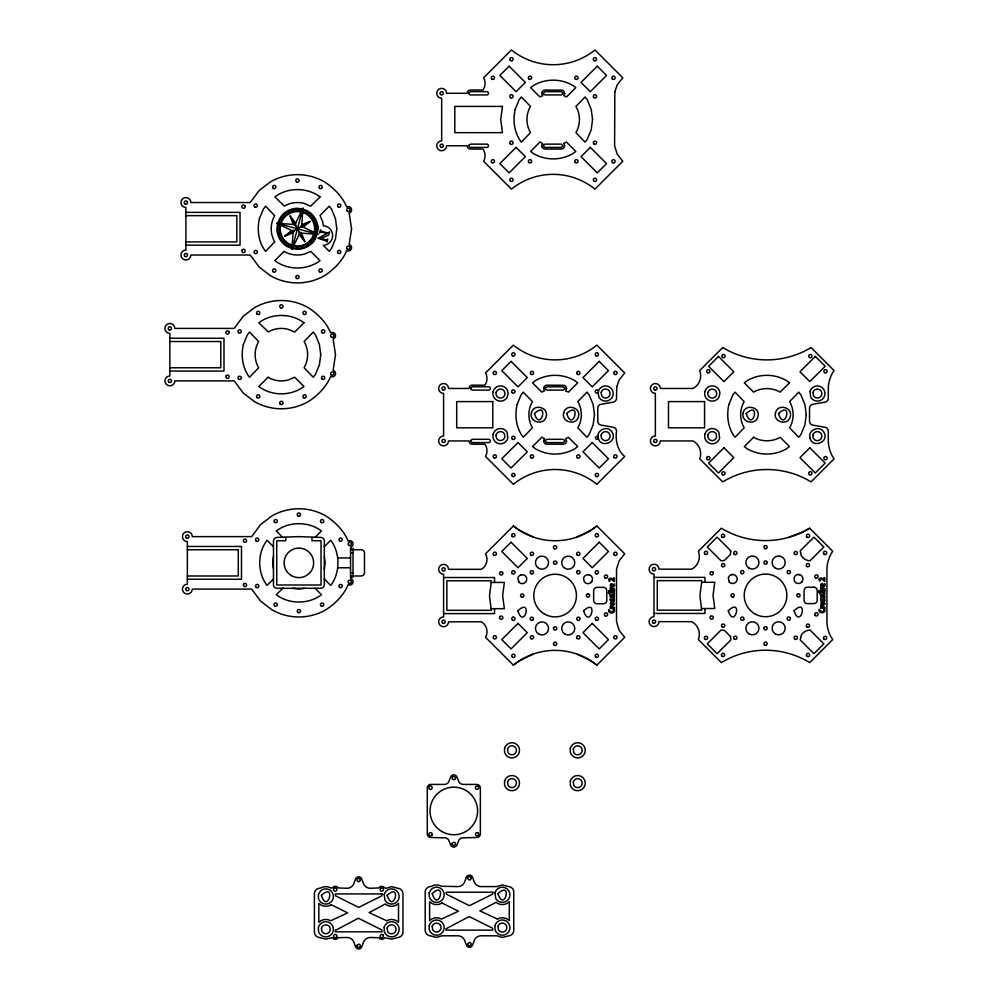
<?xml version="1.0" encoding="UTF-8"?>
<svg xmlns="http://www.w3.org/2000/svg" width="999" height="999" viewBox="0 0 999 999"><rect width="100%" height="100%" fill="white"/><g stroke="black" fill="none" stroke-linecap="round" stroke-linejoin="round"><path stroke-width="1.5" d="M295.692 223.052L295.654 225.699L293.331 224.413L276.835 223.264L291.696 230.519L294.355 230.557L293.057 232.879L291.908 249.375L299.176 234.515L299.213 231.855L301.523 233.154L318.032 234.303L303.172 227.048L300.512 226.998L301.81 224.688L302.947 208.192L295.692 223.052L290.047 215.996L293.331 224.413M277.61 223.639L276.935 228.783A20.504 20.504 0 0 0 287.188 246.541L291.97 248.526M292.033 247.665C282.118 244.967 275.749 233.953 278.384 224.013M292.145 245.954C283.366 243.444 277.697 233.629 279.92 224.775M280.694 225.15L280.207 228.783A17.22 17.22 0 0 0 288.823 243.694L292.207 245.105M314.173 232.417L314.648 228.783A17.22 17.22 0 0 0 306.044 213.873L302.66 212.462M314.947 232.792C317.17 223.926 311.501 214.111 302.709 211.613M273.464 556.63L272.652 562.862L273.464 569.093M316.483 233.541C319.106 223.614 312.749 212.587 302.834 209.902M317.257 233.928L317.932 228.783L317.232 223.476M324.313 569.093L325.125 562.862L324.313 556.63M324.313 546.715L330.744 540.272C340.347 553.034 340.347 572.689 330.744 585.439L324.313 579.008M491.246 582.442L489.51 595.554L491.246 610.314L446.865 610.314L446.865 580.794L491.246 580.794L491.246 582.442L504.358 582.442L502.634 595.554L504.358 608.678L491.246 608.678M598.076 392.595L598.975 397.34A7.617 7.617 0 0 0 610.476 399.363A7.617 7.617 0 0 0 610.476 387.687A7.617 7.617 0 0 0 598.975 389.71L598.426 391.034A1.636 1.636 0 0 1 598.289 392.32L598.026 392.669A1.636 1.636 0 0 1 595.604 392.557A1.636 1.636 0 0 1 595.928 390.159A1.636 1.636 0 0 1 598.289 390.684L598.451 391.084M598.239 437.525L598.089 437.187A1.424 1.424 0 0 0 595.866 436.888A1.424 1.424 0 0 0 596.153 439.123A1.424 1.424 0 0 0 598.239 438.261C595.591 430.157 608.079 424.563 612.175 432.33C617.944 441.783 600.948 448.926 598.251 438.186M701.66 582.292L699.924 595.404L701.66 610.164L657.292 610.164L657.292 580.644L701.66 580.644L701.66 582.292L714.772 582.292L713.049 595.404L714.772 608.528L701.66 608.528M291.908 249.375L302.947 208.192M277.697 223.326L279.683 218.531A20.504 20.504 0 0 1 297.427 208.279L302.572 208.953M278.546 223.376C281.243 213.461 292.27 207.105 302.197 209.728M280.257 223.501C282.767 214.71 292.582 209.041 301.448 211.264M281.119 223.564L282.517 220.167A17.22 17.22 0 0 1 297.427 211.563L301.074 212.038M313.748 234.003L312.35 237.387A17.22 17.22 0 0 1 297.427 246.004L293.793 245.529M293.419 246.291C302.285 248.514 312.1 242.857 314.61 234.066M292.67 247.839C302.597 250.462 313.624 244.093 316.321 234.178M311.925 243.281L315.185 239.036L317.17 234.241M351.161 576.873L350.637 578.608A3.284 3.284 0 0 1 352.822 583.041A3.284 3.284 0 0 1 348.151 584.615C344.093 594.755 335.377 603.658 325.949 609.727A54.121 54.121 0 0 1 271.828 609.727L260.614 601.136L251.673 589.098L192.283 589.098A4.92 4.92 0 0 1 187.362 594.018A4.92 4.92 0 0 1 182.442 589.098A4.92 4.92 0 0 1 187.362 584.178L187.362 541.545A4.92 4.92 0 0 1 182.442 536.625A4.92 4.92 0 0 1 187.362 531.705A4.92 4.92 0 0 1 192.283 536.625L251.673 536.625L260.614 524.587L271.828 515.996A54.121 54.121 0 0 1 325.949 515.996C335.377 522.052 344.118 531.018 348.151 541.096A3.284 3.284 0 0 1 352.822 542.682A3.284 3.284 0 0 1 350.637 547.115L351.161 548.851M287.587 245.829L288.411 244.405M306.456 213.162L307.267 211.738M591.196 582.355A4.52 4.52 0 0 0 590.259 575.237A4.52 4.52 0 0 0 583.628 577.984L584.078 581.418A4.52 4.52 0 0 0 591.196 582.355L591.908 581.418M801.61 582.205A4.52 4.52 0 0 0 800.674 575.099A4.52 4.52 0 0 0 794.043 577.834L794.505 581.268A4.52 4.52 0 0 0 801.61 582.205L802.322 581.268M283.516 242.695L284.678 241.533M310.19 216.021L311.351 214.86M273.464 579.008L267.033 585.439C257.255 572.627 257.255 553.096 267.033 540.272L273.464 546.715M315.035 537.437L321.466 531.006C308.654 521.228 289.123 521.228 276.298 531.006L282.742 537.437M283.029 587.999L276.298 594.717C289.123 604.495 308.654 604.495 321.466 594.717L315.035 588.286M513.361 525.973L485.539 553.808A11.464 11.464 0 0 1 481.356 569.318L448.514 569.318A4.92 4.92 0 0 0 443.593 564.398A4.92 4.92 0 0 0 438.673 569.318A4.92 4.92 0 0 0 443.593 574.238L443.593 616.883A4.92 4.92 0 0 0 438.673 621.803A4.92 4.92 0 0 0 443.593 626.723A4.92 4.92 0 0 0 448.514 621.803L481.356 621.803A11.464 11.464 0 0 1 485.539 637.312L513.361 665.134A66.421 66.421 0 0 1 596.865 665.134L624.7 637.312L619.155 630.319L616.52 621.803L616.52 569.318L619.155 560.801L624.7 553.808L596.865 525.973A66.421 66.421 0 0 1 513.361 525.973L519.468 530.357L532.979 536.938M293.057 232.879L284.653 236.164L291.696 230.519M303.172 227.048L310.214 221.403L301.81 224.688M596.865 525.973L590.759 530.357L577.26 536.938M513.361 665.134L519.468 660.751L532.979 654.183M280.394 238.624L281.805 237.799M284.653 236.164L310.214 221.403M313.062 219.768L314.473 218.943M809.689 528.234A85.127 85.127 0 0 1 721.365 528.234L698.363 551.248A14.411 14.411 0 0 1 691.783 569.168L658.928 569.168A4.92 4.92 0 0 0 654.008 564.248A4.92 4.92 0 0 0 649.088 569.168A4.92 4.92 0 0 0 654.008 574.088L654.008 616.733A4.92 4.92 0 0 0 649.088 621.653A4.92 4.92 0 0 0 654.008 626.573A4.92 4.92 0 0 0 658.928 621.653L691.783 621.653A14.411 14.411 0 0 1 698.363 639.572L721.365 662.587A85.127 85.127 0 0 1 809.689 662.587L832.704 639.572A32.455 32.455 0 0 1 826.935 621.653L826.935 569.168A32.455 32.455 0 0 1 832.704 551.248L809.689 528.234L802.909 531.943L788.461 537.437M278.421 233.878L280.007 233.454M314.86 224.113L316.446 223.689M305.12 588.286L298.888 589.098L292.657 588.286M521.066 574.787L522.227 574.637M731.48 574.637L732.654 574.487M185.901 212.375L240.035 212.375L240.035 245.18L185.901 245.18M185.901 215.659L236.838 215.659L236.838 241.908L185.901 241.908M277.747 228.783L279.395 228.783M315.472 228.783L317.108 228.783M169.855 338.249L223.988 338.249L223.988 371.054L169.855 371.054M169.855 341.521L220.791 341.521L220.791 367.769L169.855 367.769M187.362 546.465L241.483 546.465L241.483 579.258L187.362 579.258M187.362 549.737L238.286 549.737L238.286 575.986L187.362 575.986M350.549 549.737L361.213 549.737A3.284 3.284 0 0 1 364.485 553.021L364.485 572.702A3.284 3.284 0 0 1 361.213 575.986L350.549 575.986M350.549 553.021L353.009 553.021M337.6 557.942L350.549 557.942M337.6 567.782L350.549 567.782M350.549 572.702L353.009 572.702M654.008 577.372L704.932 577.372L704.932 582.292M443.593 577.522L494.517 577.522L494.517 582.442M443.593 613.598L494.517 613.598L494.517 608.678M654.008 613.448L704.932 613.448L704.932 608.528M292.295 248.601L297.427 249.288A20.504 20.504 0 0 0 315.185 239.036M798.413 574.487L799.587 574.637M587.999 574.637L589.173 574.787M276.835 223.264L318.032 234.303M302.897 209.041L307.68 211.026A20.504 20.504 0 0 1 317.932 228.783M577.26 654.183L590.759 660.751L596.865 665.134M280.394 218.943L281.805 219.768M313.062 237.799L314.473 238.624M283.516 214.86L284.678 216.021M310.19 241.533L311.351 242.695M299.176 234.515L304.807 241.571L301.523 233.154M728.733 581.268A4.52 4.52 0 0 0 735.851 582.205A4.52 4.52 0 0 0 734.914 575.099A4.52 4.52 0 0 0 728.283 577.834L729.457 582.205M518.319 581.418A4.52 4.52 0 0 0 525.424 582.355A4.52 4.52 0 0 0 524.487 575.237A4.52 4.52 0 0 0 517.869 577.984L519.043 582.355M287.587 211.738L288.411 213.162M290.047 215.996L304.807 241.571M306.456 244.405L307.267 245.829M809.989 438.111C812.624 448.926 829.732 441.845 823.95 432.33C819.967 424.687 807.429 429.957 809.989 438.111L809.864 437.187M292.332 209.778L292.757 211.351M302.098 246.204L302.522 247.789M597.951 436.138L598.089 437.187M353.009 548.101L353.009 577.622M350.549 548.101L350.549 577.622M312.013 537.437L312.013 540.721L321.029 540.721L321.029 585.002L276.748 585.002L276.748 540.721L285.764 540.721L285.764 537.437M297.427 209.103L297.427 210.739M297.427 246.828L297.427 248.464M319.58 232.755L321.029 232.005L327.347 233.491L317.982 238.224L325.986 240.896L326.973 242.008L327.697 239.023L326.436 239.947L320.841 238.549L328.659 235.065L329.67 231.993L327.26 232.892L321.353 231.106L320.492 229.782L319.58 232.755M608.379 592.532L610.264 594.992L614.422 594.442L614.422 593.344L608.379 592.532M818.793 592.27L820.679 594.73L824.837 594.18L824.837 593.081L818.793 592.27M611.251 587.587L611.813 588.686L614.422 588.748L614.422 589.847L610.264 589.885L610.264 588.935C611.875 589.422 608.616 586.913 611.251 587.587M611.251 606.218L611.813 607.317L614.422 607.392L614.422 608.491L610.264 608.516L610.264 607.567C611.875 608.066 608.616 605.556 611.251 606.218M821.665 587.325L822.227 588.423L824.837 588.486L824.837 589.585L820.679 589.622L820.679 588.673C822.289 589.16 819.03 586.65 821.665 587.325M821.665 605.956L822.227 607.055L824.837 607.117L824.837 608.229L820.679 608.254L820.679 607.305C822.289 607.792 819.03 605.294 821.665 605.956M608.728 579.345L609.203 581.356L609.989 581.043C608.441 577.847 613.149 579.607 613.736 581.43L614.422 581.43L614.422 577.909L613.498 577.909L613.498 579.982L610.751 578.046L608.728 579.345M614.497 585.189C614.722 588.024 609.652 587.712 610.214 584.939C613.398 580.169 612 589.922 614.26 583.841L614.497 585.189M819.143 579.083L819.617 581.093L820.404 580.781C818.855 577.584 823.563 579.345 824.163 581.168L824.837 581.168L824.837 577.647L823.925 577.647L823.925 579.72L821.166 577.784L819.143 579.083M824.912 584.927C825.137 587.762 820.067 587.449 820.629 584.677C823.813 579.907 822.414 589.647 824.674 583.578L824.912 584.927M613.561 610.327C612.399 614.622 608.678 609.515 608.678 609.602C607.38 614.485 616.371 614.048 614.273 609.24L613.386 609.39L613.561 610.327M823.975 610.064C822.814 614.36 819.105 609.253 819.093 609.34C817.806 614.223 826.797 613.786 824.699 608.965L823.813 609.128L823.975 610.064M614.497 603.933C609.253 611.575 609.14 596.241 614.497 603.933M824.924 603.658C819.667 611.313 819.555 595.978 824.924 603.658M610.252 595.941C610.451 601.423 613.998 593.556 614.223 598.139C615.272 591.845 610.401 598.788 610.252 595.941M610.252 599.238C610.451 604.732 613.998 596.853 614.223 601.448C615.209 595.079 610.451 602.222 610.252 599.238M820.666 595.679C820.878 601.161 824.412 593.294 824.637 597.877C825.636 591.508 820.866 598.651 820.666 595.679M820.666 598.975C820.878 604.47 824.412 596.59 824.637 601.186C825.636 594.805 820.866 601.96 820.666 598.975M610.976 585.177C611.513 587.737 612.637 583.428 610.976 585.177M821.39 584.914C821.94 587.474 823.051 583.166 821.39 584.914M259.415 218.594C256.905 229.708 258.416 242.233 265.572 251.361L274.713 241.908A26.236 26.236 0 0 1 274.713 215.659L265.572 206.194L263.349 209.103L259.415 218.594M243.369 344.455C240.859 355.582 242.37 368.094 249.525 377.235L258.654 367.769A26.236 26.236 0 0 1 258.654 341.521L249.525 332.068L247.302 334.965L243.369 344.455M336.788 228.783L335.452 238.973L331.518 248.464L329.295 251.361L323.276 245.354L325.324 245.08A9.84 9.84 0 0 0 325.324 226.074L323.276 225.799L322.777 221.99L320.017 215.472L329.295 206.194L331.518 209.103L335.452 218.594L336.788 228.783M320.741 354.645L319.405 364.835L315.472 374.325L313.249 377.235L304.108 367.769A26.236 26.236 0 0 0 304.108 341.521L313.249 332.068L315.472 334.965L319.405 344.455L320.741 354.645M351.561 228.783L349.175 244.53A3.284 3.284 0 0 1 351.361 248.951A3.284 3.284 0 0 1 346.69 250.537C342.657 260.627 333.928 269.593 324.488 275.649A54.121 54.121 0 0 1 270.367 275.649L259.166 267.058L250.225 255.02L190.834 255.02A4.92 4.92 0 0 1 185.901 259.94A4.92 4.92 0 0 1 180.981 255.02A4.92 4.92 0 0 1 185.901 250.1L185.901 207.455A4.92 4.92 0 0 1 180.981 202.535A4.92 4.92 0 0 1 185.901 197.615A4.92 4.92 0 0 1 190.834 202.535L250.225 202.535L259.166 190.509L270.367 181.905A54.121 54.121 0 0 1 324.488 181.905C333.928 187.962 342.657 196.94 346.69 207.018A3.284 3.284 0 0 1 351.361 208.604A3.284 3.284 0 0 1 349.175 213.037L351.561 228.783M335.502 354.645L333.129 370.392A3.284 3.284 0 0 1 335.314 374.825A3.284 3.284 0 0 1 330.644 376.411C326.611 386.488 317.869 395.467 308.441 401.523A54.121 54.121 0 0 1 254.32 401.523L243.119 392.919L234.178 380.894L174.775 380.894A4.92 4.92 0 0 1 169.855 385.814A4.92 4.92 0 0 1 164.935 380.894A4.92 4.92 0 0 1 169.855 375.974L169.855 333.329A4.92 4.92 0 0 1 164.935 328.409A4.92 4.92 0 0 1 169.855 323.489A4.92 4.92 0 0 1 174.775 328.409L234.178 328.409L243.119 316.371L254.32 307.779A54.121 54.121 0 0 1 308.441 307.779C317.869 313.836 326.611 322.802 330.644 332.892A3.284 3.284 0 0 1 335.314 334.478A3.284 3.284 0 0 1 333.129 338.898L335.502 354.645M318.431 894.517L318.431 898.463A7.617 7.617 0 0 0 332.392 900.299L333.154 898.463A7.617 7.617 0 0 0 320.404 891.096L318.431 894.517M321.428 895.316C327.585 914.959 336.576 881.393 321.428 895.316M318.431 927.322L318.431 931.255A7.617 7.617 0 0 0 327.759 936.65A7.617 7.617 0 0 0 333.154 927.322L332.392 925.474A7.617 7.617 0 0 0 319.193 925.474L318.431 927.322M321.428 928.121L321.878 931.555A4.52 4.52 0 0 0 330.157 928.121C329.195 923.775 322.377 923.775 321.428 928.121M335.489 930.344L335.302 931.83L382.055 931.83L381.793 929.919L358.391 918.243L335.489 930.344M360.314 880.007L360.252 880.431A1.636 1.636 0 0 1 357.093 880.431L357.03 880.007A1.636 1.636 0 0 1 358.678 878.371A1.636 1.636 0 0 1 360.314 880.007M468.843 92.87L469.268 94.455L470.417 94.93L486.825 94.93A1.636 1.636 0 0 0 488.461 93.294A1.636 1.636 0 0 0 486.825 91.646L470.417 91.646L468.843 92.87M357.093 945.341L357.03 945.766A1.636 1.636 0 0 0 358.678 947.414A1.636 1.636 0 0 0 360.314 945.766L360.252 945.341A1.636 1.636 0 0 0 358.678 944.13L357.093 945.341M468.843 145.355L469.268 146.928L470.417 147.415L486.825 147.415A1.636 1.636 0 0 0 488.461 145.779A1.636 1.636 0 0 0 486.825 144.131L470.417 144.131L468.843 145.355M382.055 893.943L381.793 895.853L358.678 907.392L335.552 895.853L335.302 893.943L382.055 893.943M384.19 894.517L384.952 900.299A7.617 7.617 0 0 0 396.453 902.322A7.617 7.617 0 0 0 396.453 890.646A7.617 7.617 0 0 0 384.952 892.681L384.19 894.517M387.187 895.316C393.344 914.959 402.335 881.393 387.187 895.316M384.19 927.322L384.19 931.255A7.617 7.617 0 0 0 396.94 934.677L398.151 933.103A7.617 7.617 0 0 0 395.367 922.689A7.617 7.617 0 0 0 384.952 925.474L384.19 927.322M387.187 928.121L387.637 931.555A4.52 4.52 0 0 0 393.818 933.203L394.755 932.479A4.52 4.52 0 0 0 394.305 925.698A4.52 4.52 0 0 0 387.637 927.035L387.187 928.121M502.447 106.406L500.724 119.53L502.447 132.655L454.795 132.655L454.795 106.406L502.447 106.406M470.754 388.037L471.178 389.622L472.34 390.097L488.736 390.097A1.636 1.636 0 0 0 490.372 388.461A1.636 1.636 0 0 0 488.736 386.813L472.34 386.813L470.754 388.037M470.754 440.522L471.178 442.095L472.34 442.582L488.736 442.582A1.636 1.636 0 0 0 490.372 440.946A1.636 1.636 0 0 0 488.736 439.298L472.34 439.298L470.754 440.522M515.184 109.341C512.674 120.467 514.185 132.979 521.341 142.12L530.481 132.655A26.236 26.236 0 0 1 530.481 106.406L521.341 96.953L519.118 99.85L515.184 109.341M493.131 391.558L492.869 393.531A7.617 7.617 0 0 0 498.526 400.886L500.499 401.148A7.617 7.617 0 0 0 507.092 397.34L508.116 393.531A7.617 7.617 0 0 0 493.131 391.558M429.22 892.819L429.22 896.765A7.617 7.617 0 0 0 443.181 898.601L443.943 896.765A7.617 7.617 0 0 0 431.193 889.397L429.22 892.819M496.128 392.357L495.979 393.531A4.52 4.52 0 0 0 499.325 397.889L500.499 398.039A4.52 4.52 0 0 0 504.408 395.779L505.019 393.531A4.52 4.52 0 0 0 496.128 392.357M432.217 893.618C438.374 913.261 447.365 879.694 432.217 893.618M493.131 434.178L492.869 436.151A7.617 7.617 0 0 0 507.854 438.124L507.092 432.342A7.617 7.617 0 0 0 502.46 428.796L500.499 428.534A7.617 7.617 0 0 0 493.131 434.178M429.22 925.623L429.22 929.569A7.617 7.617 0 0 0 438.549 934.952A7.617 7.617 0 0 0 443.943 925.623L443.181 923.788A7.617 7.617 0 0 0 429.982 923.788L429.22 925.623M496.128 434.977L495.979 436.151A4.52 4.52 0 0 0 504.857 437.325L504.408 433.891A4.52 4.52 0 0 0 501.66 431.78L500.499 431.63A4.52 4.52 0 0 0 496.128 434.977M432.217 926.423L432.667 929.857A4.52 4.52 0 0 0 440.946 926.423C439.985 922.077 433.166 922.077 432.217 926.423M543.419 92.87L543.581 94.106L545.004 94.93L561.401 94.93L563.036 93.294L561.401 91.646L545.004 91.646L543.419 92.87M455.457 778.084L455.394 778.508A1.636 1.636 0 0 1 452.222 778.508L452.172 778.084A1.636 1.636 0 0 1 453.808 776.435A1.636 1.636 0 0 1 455.457 778.084M543.419 145.355L543.581 146.591L545.004 147.415L561.401 147.415L563.036 145.779L561.401 144.131L545.004 144.131L543.419 145.355M452.222 843.418L452.172 843.843A1.636 1.636 0 0 0 453.808 845.479A1.636 1.636 0 0 0 455.457 843.843L455.394 843.418A1.636 1.636 0 0 0 453.808 842.207L452.222 843.418M446.278 928.658L446.091 930.144L492.844 930.144L492.582 928.221L469.18 916.545L446.278 928.658M517.095 404.508C514.597 415.634 516.108 428.146 523.251 437.287L532.392 427.822A26.236 26.236 0 0 1 532.392 401.586L523.251 392.12L521.028 395.017L517.095 404.508M564.685 93.294L563.723 95.604L566.508 96.953L575.786 87.675L572.877 85.439A39.361 39.361 0 0 0 533.516 85.439L530.619 87.675L539.897 96.953L542.782 95.692A3.284 3.284 0 0 1 545.004 90.01L562.25 90.122L563.723 90.971L564.685 93.294M531.431 412.724C528.546 422.09 543.98 426.223 546.153 416.67C549.038 407.317 533.603 403.184 531.431 412.724M471.103 878.308L471.053 878.733A1.636 1.636 0 0 1 467.882 878.733L467.819 878.308A1.636 1.636 0 0 1 469.468 876.672A1.636 1.636 0 0 1 471.103 878.308M534.428 413.536C540.584 433.166 549.575 399.6 534.428 413.536M467.882 943.643L467.819 944.067A1.636 1.636 0 0 0 469.468 945.716A1.636 1.636 0 0 0 471.103 944.067L471.053 943.643A1.636 1.636 0 0 0 469.468 942.432L467.882 943.643M545.329 388.037L545.491 389.273L546.915 390.097L563.311 390.097L564.959 388.461L563.311 386.813L546.915 386.813L545.329 388.037M517.869 610.789C524.025 630.419 533.016 596.865 517.869 610.789M504.557 748.351L504.557 752.284A7.617 7.617 0 0 0 515.721 756.917A7.617 7.617 0 0 0 517.307 744.929A7.617 7.617 0 0 0 505.319 746.503L504.557 748.351M545.329 440.522L545.491 441.758L546.915 442.582L563.311 442.582L564.959 440.946L563.311 439.298L546.915 439.298L545.329 440.522M507.554 749.15L508.004 752.572A4.52 4.52 0 0 0 515.109 753.508A4.52 4.52 0 0 0 514.173 746.403A4.52 4.52 0 0 0 507.554 749.15M504.557 781.143L504.557 785.089A7.617 7.617 0 0 0 515.721 789.722A7.617 7.617 0 0 0 517.307 777.734A7.617 7.617 0 0 0 505.319 779.307L504.557 781.143M592.557 119.53L591.221 129.72L587.287 139.211L585.064 142.12L575.923 132.655A26.236 26.236 0 0 0 575.923 106.406L585.064 96.953L587.287 99.85L591.221 109.341L592.557 119.53M492.844 892.244L492.582 894.155L469.468 905.693L446.341 894.155L446.091 892.244L492.844 892.244M507.554 781.955L508.004 785.376A4.52 4.52 0 0 0 515.109 786.313A4.52 4.52 0 0 0 514.173 779.208A4.52 4.52 0 0 0 507.554 781.955M494.98 892.819L495.741 898.601A7.617 7.617 0 0 0 507.242 900.623A7.617 7.617 0 0 0 507.242 888.96A7.617 7.617 0 0 0 495.741 890.983L494.98 892.819M497.977 893.618C504.133 913.261 513.124 879.694 497.977 893.618M494.98 925.623L494.98 929.569A7.617 7.617 0 0 0 507.729 932.979L508.941 931.405A7.617 7.617 0 0 0 506.156 920.991A7.617 7.617 0 0 0 495.741 923.788L494.98 925.623M566.595 388.461L565.534 390.859L568.419 392.12L577.697 382.842L574.8 380.607A39.361 39.361 0 0 0 535.439 380.607L532.529 382.842L541.808 392.12L544.592 390.784A3.284 3.284 0 0 1 546.915 385.177L564.16 385.289L565.634 386.138L566.595 388.461M563.736 412.724C560.851 422.09 576.286 426.223 578.458 416.67C581.343 407.317 565.909 403.184 563.736 412.724M497.977 926.423L498.426 929.857A4.52 4.52 0 0 0 504.607 931.505L505.544 930.793A4.52 4.52 0 0 0 505.094 924.013A4.52 4.52 0 0 0 498.426 925.336L497.977 926.423M566.733 413.536C572.889 433.166 581.88 399.6 566.733 413.536M556.755 562.674L556.705 563.099A1.636 1.636 0 0 1 553.533 563.099L553.471 562.674A1.636 1.636 0 0 1 555.119 561.038A1.636 1.636 0 0 1 556.755 562.674M553.533 628.009L553.471 628.433A1.636 1.636 0 0 0 555.119 630.082A1.636 1.636 0 0 0 556.755 628.433L556.705 628.009A1.636 1.636 0 0 0 553.533 628.009M594.48 414.697L593.131 424.887L589.198 434.378L586.975 437.287L577.847 427.822A26.236 26.236 0 0 0 577.847 401.586L586.975 392.12L589.198 395.017L593.131 404.508L594.48 414.697M601.211 392.357L601.66 395.779A4.52 4.52 0 0 0 608.778 396.715A4.52 4.52 0 0 0 607.842 389.61A4.52 4.52 0 0 0 601.211 392.357M601.211 434.965L601.211 437.312A4.52 4.52 0 0 0 607.842 440.047A4.52 4.52 0 0 0 608.778 432.942A4.52 4.52 0 0 0 601.66 433.878L601.211 434.965M583.628 610.789C589.785 630.419 598.776 596.865 583.628 610.789M570.317 748.351L570.317 752.284A7.617 7.617 0 0 0 581.493 756.917A7.617 7.617 0 0 0 583.066 744.929A7.617 7.617 0 0 0 571.078 746.503L570.317 748.351M573.314 749.15L573.763 752.572A4.52 4.52 0 0 0 580.869 753.508A4.52 4.52 0 0 0 579.932 746.403A4.52 4.52 0 0 0 573.314 749.15M570.317 781.143L570.317 785.089A7.617 7.617 0 0 0 581.493 789.722A7.617 7.617 0 0 0 583.066 777.734A7.617 7.617 0 0 0 571.078 779.307L570.317 781.143M573.314 781.955L573.763 785.376A4.52 4.52 0 0 0 580.869 786.313A4.52 4.52 0 0 0 579.932 779.208A4.52 4.52 0 0 0 573.314 781.955M704.907 391.558L704.645 393.531A7.617 7.617 0 0 0 710.289 400.886L712.262 401.148A7.617 7.617 0 0 0 718.868 397.34L719.892 393.531A7.617 7.617 0 0 0 704.907 391.558M707.904 392.357L707.742 393.531A4.52 4.52 0 0 0 711.101 397.902L712.262 398.052A4.52 4.52 0 0 0 716.183 395.791L716.783 393.531A4.52 4.52 0 0 0 707.904 392.357M704.907 434.19L704.645 436.151A7.617 7.617 0 0 0 719.63 438.124L718.868 432.342A7.617 7.617 0 0 0 714.235 428.796L712.262 428.534A7.617 7.617 0 0 0 704.907 434.19M707.904 434.99L707.742 436.151A4.52 4.52 0 0 0 716.633 437.325L716.183 433.891A4.52 4.52 0 0 0 713.436 431.793L712.262 431.643A4.52 4.52 0 0 0 707.904 434.99M728.87 404.52C726.36 415.634 727.871 428.159 735.027 437.287L744.168 427.822A26.236 26.236 0 0 1 744.168 401.586L735.027 392.12L732.804 395.03L728.87 404.52M743.206 412.737C740.321 422.09 755.756 426.223 757.929 416.683C760.813 407.317 745.379 403.184 743.206 412.737M746.203 413.536C752.359 433.166 761.35 399.612 746.203 413.536M730.531 551.76L730.556 554.37L724.487 560.439L721.028 560.764L707.255 546.99L717.12 537.137L730.893 550.911L730.531 551.76M728.283 610.639C734.44 630.282 743.431 596.715 728.283 610.639M730.531 636.5L730.893 639.909L717.12 653.683L707.255 643.831L721.028 630.044L724.487 630.381L730.531 636.5M775.511 412.737C772.614 422.09 788.049 426.223 790.234 416.683C793.119 407.317 777.684 403.184 775.511 412.737M778.508 413.536C784.665 433.166 793.656 399.612 778.508 413.536M767.17 562.524L767.12 562.949A1.636 1.636 0 0 1 763.948 562.949L763.885 562.524A1.636 1.636 0 0 1 765.534 560.889A1.636 1.636 0 0 1 767.17 562.524M763.948 627.872L763.885 628.296A1.636 1.636 0 0 0 765.534 629.932A1.636 1.636 0 0 0 767.17 628.296L767.12 627.872A1.636 1.636 0 0 0 763.948 627.872M806.255 414.71L804.907 424.887L800.973 434.39L798.75 437.287L789.61 427.822A26.236 26.236 0 0 0 789.61 401.586L798.75 392.12L800.973 395.03L804.907 404.52L806.255 414.71M809.989 391.558L810.751 397.34A7.617 7.617 0 0 0 822.252 399.363A7.617 7.617 0 0 0 822.252 387.699A7.617 7.617 0 0 0 810.751 389.722L809.989 391.558M812.986 392.357L813.436 395.791A4.52 4.52 0 0 0 820.541 396.728A4.52 4.52 0 0 0 819.605 389.61A4.52 4.52 0 0 0 812.986 392.357M812.986 434.977L812.986 437.312A4.52 4.52 0 0 0 819.605 440.059A4.52 4.52 0 0 0 820.541 432.942A4.52 4.52 0 0 0 813.436 433.878L812.986 434.977M800.699 553.034C800.511 557.28 805.981 560.839 810.039 560.764L823.813 546.99L813.948 537.137L800.174 550.911L800.699 553.034M794.043 610.639C800.199 630.282 809.202 596.715 794.043 610.639M800.699 637.774L800.174 639.909L813.948 653.683L823.813 643.831L810.039 630.044C805.981 629.982 800.511 633.541 800.699 637.774M614.822 91.808L614.61 145.779L617.245 154.296L622.789 161.276L594.954 189.111A66.421 66.421 0 0 0 511.451 189.111L483.616 161.276A11.464 11.464 0 0 0 483.566 149.937L482.979 149.051L470.417 149.051A3.284 3.284 0 0 1 467.145 145.779L446.603 145.779A4.92 4.92 0 0 1 441.67 150.699A4.92 4.92 0 0 1 436.75 145.779A4.92 4.92 0 0 1 441.67 140.859L441.67 98.214A4.92 4.92 0 0 1 436.75 93.294A4.92 4.92 0 0 1 441.67 88.374A4.92 4.92 0 0 1 446.603 93.294L467.145 93.294A3.284 3.284 0 0 1 470.417 90.01L482.979 90.01L483.566 89.123A11.464 11.464 0 0 0 483.616 77.785L511.451 49.95A66.421 66.421 0 0 0 594.954 49.95L622.789 77.785L617.245 84.778L614.822 91.808M616.733 386.975L616.52 398.301A3.909 3.909 0 0 1 613.286 402.147L600.986 404.295A3.909 3.909 0 0 0 597.752 408.141L597.752 421.266A3.909 3.909 0 0 0 600.986 425.099L613.286 427.26A3.909 3.909 0 0 1 616.52 431.106C615.234 440.197 617.37 450.362 624.7 456.443L596.865 484.278A66.421 66.421 0 0 0 513.361 484.278L485.539 456.443A11.464 11.464 0 0 0 485.489 445.104L484.89 444.218L472.34 444.218A3.284 3.284 0 0 1 469.055 440.946L448.514 440.946A4.92 4.92 0 0 1 443.593 445.866A4.92 4.92 0 0 1 438.673 440.946A4.92 4.92 0 0 1 443.593 436.026L443.593 393.381A4.92 4.92 0 0 1 438.673 388.461A4.92 4.92 0 0 1 443.593 383.541A4.92 4.92 0 0 1 448.514 388.461L469.055 388.461A3.284 3.284 0 0 1 472.34 385.177L484.89 385.177L485.489 384.29A11.464 11.464 0 0 0 485.539 372.952L513.361 345.117A66.421 66.421 0 0 0 596.865 345.117L624.7 372.952L619.155 379.945L616.733 386.975M613.686 603.908C610.614 606.905 610.614 600.973 613.686 603.908M824.1 603.646C821.028 606.643 821.028 600.711 824.1 603.646M608.591 591.158L609.677 591.645L608.591 591.158M819.005 590.896L820.092 591.383L819.005 590.896M355.507 879.157L353.821 883.678A7.243 7.243 0 0 1 347.19 888.286L338.124 887.924A3.284 3.284 0 0 0 332.442 887.924L330.706 887.961A9.84 9.84 0 0 0 320.866 887.961L319.318 888.286A5.532 5.532 0 0 0 314.398 893.206L314.398 932.567A5.532 5.532 0 0 0 319.318 937.487L325.786 939.135L332.442 937.711A3.284 3.284 0 0 0 338.124 937.711L347.19 937.487A7.243 7.243 0 0 1 353.821 942.107L355.507 946.615A3.284 3.284 0 0 0 361.838 946.615L363.524 942.107A7.243 7.243 0 0 1 370.154 937.487L378.946 937.711A3.284 3.284 0 0 0 384.615 937.711L391.558 939.135L398.039 937.487A5.532 5.532 0 0 0 402.959 932.567L402.959 893.206A5.532 5.532 0 0 0 398.039 888.286L391.558 886.65L386.213 888.286L384.615 887.924A3.284 3.284 0 0 0 378.946 887.924L370.154 888.286A7.243 7.243 0 0 1 363.524 883.678L361.838 879.157A3.284 3.284 0 0 0 355.507 879.157M466.296 877.459L464.622 881.98A7.243 7.243 0 0 1 457.979 886.588L441.496 886.263A9.84 9.84 0 0 0 431.655 886.263L430.107 886.588A5.532 5.532 0 0 0 425.187 891.508L425.187 930.868A5.532 5.532 0 0 0 430.107 935.788L436.575 937.437L441.92 935.788L457.979 935.788A7.243 7.243 0 0 1 464.622 940.409L466.296 944.917A3.284 3.284 0 0 0 472.627 944.917L474.313 940.409A7.243 7.243 0 0 1 480.944 935.788L497.002 935.788L502.347 937.437L508.828 935.788A5.532 5.532 0 0 0 513.748 930.868L513.748 891.508A5.532 5.532 0 0 0 508.828 886.588L502.347 884.952L497.002 886.588L480.944 886.588A7.243 7.243 0 0 1 474.313 881.98L472.627 877.459A3.284 3.284 0 0 0 466.296 877.459M450.974 776.435L448.913 781.393A4.945 4.945 0 0 1 444.38 784.427L430.557 784.427A3.696 3.696 0 0 0 427.285 787.712L427.285 834.215A3.696 3.696 0 0 0 430.557 837.487L446.253 837.874L448.464 839.672L450.974 845.479A3.284 3.284 0 0 0 456.655 845.479L459.165 839.672L461.363 837.874L477.06 837.487A3.696 3.696 0 0 0 480.344 834.215L480.344 787.712A3.696 3.696 0 0 0 477.06 784.427L463.249 784.427A4.945 4.945 0 0 1 458.703 781.393L456.655 776.435A3.284 3.284 0 0 0 450.974 776.435M242.37 249.762L242.108 250.1A1.636 1.636 0 0 0 244.693 252.085L244.955 251.748A1.636 1.636 0 0 0 242.37 249.762M226.323 375.624L226.061 375.974A1.636 1.636 0 0 0 228.646 377.947L228.908 377.61A1.636 1.636 0 0 0 226.323 375.624M243.831 583.841L243.569 584.178A1.636 1.636 0 0 0 246.141 586.163L246.403 585.826A1.636 1.636 0 0 0 243.831 583.841M500.049 616.533L499.787 616.883A1.636 1.636 0 0 0 502.372 618.856L502.634 618.518A1.636 1.636 0 0 0 500.049 616.533M533.279 619.63L533.029 619.967A1.636 1.636 0 0 1 530.706 619.967A1.636 1.636 0 0 1 530.706 617.644L531.043 617.382A1.636 1.636 0 0 1 533.279 619.63M577.21 571.141L576.947 571.49A1.636 1.636 0 0 0 579.183 573.726L579.52 573.463A1.636 1.636 0 0 0 579.52 571.141A1.636 1.636 0 0 0 577.21 571.141M336.7 936.887L336.101 937.487A1.636 1.636 0 0 1 334.116 934.902L334.453 934.652A1.636 1.636 0 0 1 336.7 936.887M380.619 888.411L380.357 888.748A1.636 1.636 0 0 0 382.605 890.983L382.942 890.721A1.636 1.636 0 0 0 382.942 888.411L382.605 888.148A1.636 1.636 0 0 0 380.956 888.148L380.619 888.411M431.98 835.027L431.718 835.376A1.636 1.636 0 0 1 429.408 835.376A1.636 1.636 0 0 1 429.408 833.054L429.745 832.791A1.636 1.636 0 0 1 431.98 835.027M475.899 786.55L475.649 786.887A1.636 1.636 0 0 0 477.884 789.135L478.221 788.873A1.636 1.636 0 0 0 478.221 786.55A1.636 1.636 0 0 0 475.899 786.55M710.464 616.395L710.214 616.733A1.636 1.636 0 0 0 712.786 618.706L713.049 618.369A1.636 1.636 0 0 0 710.464 616.395M743.706 619.48L743.443 619.817A1.636 1.636 0 0 1 741.121 619.817A1.636 1.636 0 0 1 741.121 617.507L741.458 617.245A1.636 1.636 0 0 1 743.706 619.48M787.624 571.003L787.362 571.341A1.636 1.636 0 0 0 789.597 573.576L789.947 573.314A1.636 1.636 0 0 0 789.947 571.003A1.636 1.636 0 0 0 787.624 571.003M320.017 196.915L310.739 206.194L304.22 203.434A26.236 26.236 0 0 0 284.315 206.056L274.85 196.915C287.675 187.15 307.192 187.15 320.017 196.915M284.128 251.361L274.85 260.639C287.675 270.417 307.192 270.417 320.017 260.639L310.739 251.361L304.22 254.133A26.236 26.236 0 0 1 284.315 251.511L284.128 251.361M509.128 66.184L499.85 75.462L516.096 91.696L525.374 82.418L509.128 66.184M303.971 322.789L294.693 332.068L288.174 329.295A26.236 26.236 0 0 0 268.269 331.918L258.803 322.789C271.628 313.012 291.146 313.012 303.971 322.789M268.082 377.235L258.803 386.513C271.628 396.278 291.146 396.278 303.971 386.513L294.693 377.235L288.174 379.995A26.236 26.236 0 0 1 268.269 377.372L268.082 377.235M516.096 147.365L499.85 163.599L509.128 172.877L525.374 156.643L516.096 147.365M597.265 66.184L581.031 82.418L590.309 91.696L606.543 75.462L597.265 66.184M539.897 142.12L530.619 151.398L533.516 153.621A39.361 39.361 0 0 0 572.877 153.621L575.786 151.398L566.508 142.12L563.623 143.381A3.284 3.284 0 0 1 561.401 149.051L545.004 149.051A3.284 3.284 0 0 1 542.682 143.456L539.897 142.12M590.309 147.365L581.031 156.643L597.265 172.877L606.543 163.599L590.309 147.365M511.051 361.351L501.773 370.629L518.006 386.863L527.285 377.585L511.051 361.351M518.006 442.532L501.773 458.766L511.051 468.044L527.285 451.81L518.006 442.532M599.188 361.351L582.954 377.585L592.22 386.863L608.466 370.629L599.188 361.351M541.808 437.287L532.529 446.565L535.439 448.788A39.361 39.361 0 0 0 574.8 448.788L577.697 446.565L568.419 437.287L565.634 438.623A3.284 3.284 0 0 1 563.311 444.218L546.915 444.218A3.284 3.284 0 0 1 544.592 438.623L541.808 437.287M592.22 442.532L582.954 451.81L599.188 468.044L608.466 458.766L592.22 442.532M511.051 542.207L501.773 551.485L518.006 567.719L527.285 558.441L511.051 542.207M722.727 347.54L699.712 370.542A14.448 14.448 0 0 1 693.031 388.461L660.289 388.461A4.92 4.92 0 0 0 655.369 383.541A4.92 4.92 0 0 0 650.449 388.461A4.92 4.92 0 0 0 655.369 393.381L655.369 436.026A4.92 4.92 0 0 0 650.449 440.946A4.92 4.92 0 0 0 655.369 445.866A4.92 4.92 0 0 0 660.289 440.946L693.031 440.946A14.448 14.448 0 0 1 699.712 458.866L722.727 481.88A85.127 85.127 0 0 1 811.051 481.88L834.065 458.866A32.455 32.455 0 0 1 828.296 440.946L828.296 431.106A3.909 3.909 0 0 0 825.062 427.26L812.761 425.112A3.909 3.909 0 0 1 809.527 421.266L809.527 408.141A3.909 3.909 0 0 1 812.761 404.295L825.062 402.147A3.909 3.909 0 0 0 828.296 398.301L828.296 388.461A32.455 32.455 0 0 1 834.065 370.542L811.051 347.54A85.127 85.127 0 0 1 722.727 347.54M718.468 356.431L708.616 366.296L723.95 381.63L733.815 371.765L718.468 356.431M518.006 623.388L501.773 639.622L511.051 648.9L527.285 632.667L518.006 623.388M599.188 542.207L582.954 558.441L592.22 567.719L608.466 551.485L599.188 542.207M723.95 447.777L708.616 463.124L718.468 472.977L733.815 457.642L723.95 447.777M815.309 356.431L799.962 371.765L809.827 381.63L825.162 366.296L815.309 356.431M789.472 382.842L780.194 392.12C772.077 387.437 761.7 387.437 753.583 392.12L744.305 382.842L747.202 380.619A39.361 39.361 0 0 1 786.575 380.619L789.472 382.842M753.583 437.287L744.305 446.565L747.202 448.788A39.361 39.361 0 0 0 786.575 448.788L789.472 446.565L780.194 437.287C772.077 441.97 761.7 441.97 753.583 437.287M592.22 623.388L582.954 632.667L599.188 648.9L608.466 639.622L592.22 623.388M809.827 447.777L799.962 457.642L815.309 472.977L825.162 463.124L809.827 447.777M334.453 888.148L334.116 888.411A1.636 1.636 0 0 0 334.116 890.721L334.453 890.983A1.636 1.636 0 0 0 336.7 888.748L336.101 888.148A1.636 1.636 0 0 0 334.453 888.148M331.156 904.669L330.706 905.007A9.84 9.84 0 0 1 318.831 903.446L318.831 922.327A9.84 9.84 0 0 1 330.706 920.766L347.652 912.886L331.156 904.669M386.638 920.766L369.081 912.587L385.314 903.995L386.638 905.007A9.84 9.84 0 0 0 398.514 903.446L398.514 922.327A9.84 9.84 0 0 0 386.638 920.766M441.958 902.971L441.496 903.308A9.84 9.84 0 0 1 429.62 901.747L429.62 920.628A9.84 9.84 0 0 1 441.496 919.068L458.441 911.188L441.958 902.971M497.427 919.068L479.882 910.888L496.103 902.297L497.427 903.308A9.84 9.84 0 0 0 509.303 901.747L509.303 920.628A9.84 9.84 0 0 0 497.427 919.068M512.937 617.17L512.549 617.332A1.636 1.636 0 0 0 512.937 620.329L514.185 620.167A1.636 1.636 0 0 0 513.786 617.17L512.937 617.17M298.888 536.625L276.748 537.437A3.696 3.696 0 0 0 273.464 540.721L273.464 585.002A3.696 3.696 0 0 0 276.748 588.286L321.029 588.286A3.696 3.696 0 0 0 324.313 585.002L324.313 540.721A3.696 3.696 0 0 0 321.029 537.437L298.888 536.625M522.652 597.14L522.227 597.202A1.636 1.636 0 0 1 520.591 595.554A1.636 1.636 0 0 1 522.227 593.918L522.652 593.968A1.636 1.636 0 0 1 522.652 597.14M587.999 593.918L587.574 593.968A1.636 1.636 0 0 0 587.574 597.14L587.999 597.202A1.636 1.636 0 0 0 589.635 595.554A1.636 1.636 0 0 0 587.999 593.918M733.079 596.99L732.654 597.052A1.636 1.636 0 0 1 731.006 595.404A1.636 1.636 0 0 1 732.654 593.768L733.079 593.831A1.636 1.636 0 0 1 733.079 596.99M798.413 593.768L797.989 593.831A1.636 1.636 0 0 0 797.989 596.99L798.413 597.052A1.636 1.636 0 0 0 800.049 595.404A1.636 1.636 0 0 0 798.413 593.768M492.794 401.586L456.705 401.586L456.705 427.822L492.794 427.822L492.794 401.586M704.57 401.586L668.481 401.586L668.481 427.822L704.57 427.822L704.57 401.586M603.496 587.362L596.94 587.362A3.284 3.284 0 0 0 593.656 590.634L593.656 600.474A3.284 3.284 0 0 0 596.94 603.758L603.496 603.758A3.284 3.284 0 0 0 606.78 600.474L606.78 590.634A3.284 3.284 0 0 0 603.496 587.362M813.91 587.212L807.354 587.212A3.284 3.284 0 0 0 804.07 590.484L804.07 600.324A3.284 3.284 0 0 0 807.354 603.608L813.91 603.608A3.284 3.284 0 0 0 817.194 600.324L817.194 590.484A3.284 3.284 0 0 0 813.91 587.212M824.837 590.584L820.679 590.584L820.679 591.683L824.837 591.683L824.837 590.584M614.422 590.846L610.264 590.846L610.264 591.945L614.422 591.945L614.422 590.846M741.458 573.576L741.121 573.314A1.636 1.636 0 0 1 741.121 571.003A1.636 1.636 0 0 1 743.443 571.003L743.706 571.341A1.636 1.636 0 0 1 741.458 573.576M789.947 617.507L789.597 617.245A1.636 1.636 0 0 0 787.362 619.48L787.624 619.817A1.636 1.636 0 0 0 789.947 619.817A1.636 1.636 0 0 0 789.947 617.507M531.043 573.726L530.706 573.463A1.636 1.636 0 0 1 530.706 571.141A1.636 1.636 0 0 1 533.029 571.141L533.279 571.49A1.636 1.636 0 0 1 531.043 573.726M579.52 617.644L579.183 617.382A1.636 1.636 0 0 0 576.947 619.63L577.21 619.967A1.636 1.636 0 0 0 579.52 619.967A1.636 1.636 0 0 0 579.52 617.644M429.745 789.135L429.408 788.873A1.636 1.636 0 0 1 429.408 786.55A1.636 1.636 0 0 1 431.718 786.55L431.98 786.887A1.636 1.636 0 0 1 429.745 789.135M478.221 833.054L477.884 832.791A1.636 1.636 0 0 0 475.649 835.027L475.899 835.376A1.636 1.636 0 0 0 478.221 835.376A1.636 1.636 0 0 0 478.221 833.054M382.942 934.902L382.605 934.652A1.636 1.636 0 0 0 380.357 936.887L380.619 937.224A1.636 1.636 0 0 0 382.942 937.224A1.636 1.636 0 0 0 382.942 934.902M713.049 572.452L712.786 572.115A1.636 1.636 0 0 0 710.214 574.088L710.464 574.425A1.636 1.636 0 0 0 713.049 572.452M244.955 205.819L244.693 205.482A1.636 1.636 0 0 0 242.108 207.455L242.37 207.804A1.636 1.636 0 0 0 244.955 205.819M502.634 572.602L502.372 572.252A1.636 1.636 0 0 0 499.787 574.238L500.049 574.575A1.636 1.636 0 0 0 502.634 572.602M228.908 331.68L228.646 331.343A1.636 1.636 0 0 0 226.061 333.329L226.323 333.666A1.636 1.636 0 0 0 228.908 331.68M246.403 539.897L246.141 539.56A1.636 1.636 0 0 0 243.569 541.545L243.831 541.883A1.636 1.636 0 0 0 246.403 539.897M596.041 573.788A1.636 1.636 0 0 0 598.501 572.365A1.636 1.636 0 0 0 596.041 570.941A1.636 1.636 0 0 0 596.041 573.788M595.704 619.904A1.636 1.636 0 0 0 598.451 619.18A1.636 1.636 0 0 0 596.44 617.17A1.636 1.636 0 0 0 595.704 619.904M614.26 554.969A1.636 1.636 0 0 0 617.007 554.233A1.636 1.636 0 0 0 614.997 552.222A1.636 1.636 0 0 0 614.26 554.969M596.041 536.675A1.636 1.636 0 0 0 598.501 535.252A1.636 1.636 0 0 0 596.041 533.828A1.636 1.636 0 0 0 596.041 536.675M577.147 554.969A1.636 1.636 0 0 0 579.895 554.233A1.636 1.636 0 0 0 577.884 552.222A1.636 1.636 0 0 0 577.147 554.969M531.106 555.232A1.636 1.636 0 0 0 533.566 553.808A1.636 1.636 0 0 0 531.106 552.385A1.636 1.636 0 0 0 531.106 555.232M512.212 536.413A1.636 1.636 0 0 0 514.947 535.676A1.636 1.636 0 0 0 512.937 533.666A1.636 1.636 0 0 0 512.212 536.413M493.993 555.232A1.636 1.636 0 0 0 496.453 553.808A1.636 1.636 0 0 0 493.993 552.385A1.636 1.636 0 0 0 493.993 555.232M512.212 573.526A1.636 1.636 0 0 0 514.947 572.789A1.636 1.636 0 0 0 512.937 570.779A1.636 1.636 0 0 0 512.212 573.526M531.106 638.723A1.636 1.636 0 0 0 533.566 637.312A1.636 1.636 0 0 0 531.106 635.888A1.636 1.636 0 0 0 531.106 638.723M512.549 657.28A1.636 1.636 0 0 0 515.009 655.856A1.636 1.636 0 0 0 512.549 654.445A1.636 1.636 0 0 0 512.549 657.28M493.656 638.461A1.636 1.636 0 0 0 496.391 637.737A1.636 1.636 0 0 0 494.38 635.726A1.636 1.636 0 0 0 493.656 638.461M442.769 623.214A1.636 1.636 0 0 0 445.229 621.803A1.636 1.636 0 0 0 442.769 620.379A1.636 1.636 0 0 0 442.769 623.214M442.769 570.741A1.636 1.636 0 0 0 445.229 569.318A1.636 1.636 0 0 0 442.769 567.894A1.636 1.636 0 0 0 442.769 570.741M577.147 638.461A1.636 1.636 0 0 0 579.895 637.737A1.636 1.636 0 0 0 577.884 635.726A1.636 1.636 0 0 0 577.147 638.461M614.26 638.461A1.636 1.636 0 0 0 617.007 637.737A1.636 1.636 0 0 0 614.997 635.726A1.636 1.636 0 0 0 614.26 638.461M596.041 657.28A1.636 1.636 0 0 0 598.501 655.856A1.636 1.636 0 0 0 596.041 654.445A1.636 1.636 0 0 0 596.041 657.28M544.455 614.023A21.316 21.316 0 0 0 576.435 595.554A21.316 21.316 0 0 0 544.455 577.097A21.316 21.316 0 0 0 544.455 614.023M554.295 548.713A1.636 1.636 0 0 0 556.755 547.29A1.636 1.636 0 0 0 554.295 545.879A1.636 1.636 0 0 0 554.295 548.713M554.295 645.242A1.636 1.636 0 0 0 556.755 643.818A1.636 1.636 0 0 0 554.295 642.394A1.636 1.636 0 0 0 554.295 645.242M538.711 634.115A6.556 6.556 0 0 0 548.551 628.433A6.556 6.556 0 0 0 538.711 622.752A6.556 6.556 0 0 0 538.711 634.115M564.959 634.115A6.556 6.556 0 0 0 574.8 628.433A6.556 6.556 0 0 0 564.959 622.752A6.556 6.556 0 0 0 564.959 634.115M538.711 568.356A6.556 6.556 0 0 0 548.551 562.674A6.556 6.556 0 0 0 538.711 556.992A6.556 6.556 0 0 0 538.711 568.356M564.959 568.356A6.556 6.556 0 0 0 574.8 562.674A6.556 6.556 0 0 0 564.959 556.992A6.556 6.556 0 0 0 564.959 568.356M605.194 615.896A1.636 1.636 0 0 0 607.654 614.472A1.636 1.636 0 0 0 605.194 613.061A1.636 1.636 0 0 0 605.194 615.896M605.194 578.059A1.636 1.636 0 0 0 607.654 576.635A1.636 1.636 0 0 0 605.194 575.212A1.636 1.636 0 0 0 605.194 578.059M186.538 538.036A1.636 1.636 0 0 0 188.998 536.625A1.636 1.636 0 0 0 186.538 535.202A1.636 1.636 0 0 0 186.538 538.036M339.473 587.212A1.636 1.636 0 0 0 342.22 586.475A1.636 1.636 0 0 0 340.209 584.465A1.636 1.636 0 0 0 339.473 587.212M321.266 606.031A1.636 1.636 0 0 0 323.726 604.607A1.636 1.636 0 0 0 321.266 603.196A1.636 1.636 0 0 0 321.266 606.031M321.266 522.527A1.636 1.636 0 0 0 323.726 521.116A1.636 1.636 0 0 0 321.266 519.692A1.636 1.636 0 0 0 321.266 522.527M256.356 587.474A1.636 1.636 0 0 0 258.816 586.051A1.636 1.636 0 0 0 256.356 584.627A1.636 1.636 0 0 0 256.356 587.474M186.538 590.521A1.636 1.636 0 0 0 188.998 589.098A1.636 1.636 0 0 0 186.538 587.687A1.636 1.636 0 0 0 186.538 590.521M274.538 522.277A1.636 1.636 0 0 0 277.272 521.54A1.636 1.636 0 0 0 275.274 519.53A1.636 1.636 0 0 0 274.538 522.277M339.473 540.821A1.636 1.636 0 0 0 342.22 540.097A1.636 1.636 0 0 0 340.209 538.086A1.636 1.636 0 0 0 339.473 540.821M255.981 540.821A1.636 1.636 0 0 0 258.729 540.097A1.636 1.636 0 0 0 256.718 538.086A1.636 1.636 0 0 0 255.981 540.821M274.538 605.769A1.636 1.636 0 0 0 277.272 605.032A1.636 1.636 0 0 0 275.274 603.021A1.636 1.636 0 0 0 274.538 605.769M303.758 397.814A1.636 1.636 0 0 0 306.218 396.391A1.636 1.636 0 0 0 303.758 394.98A1.636 1.636 0 0 0 303.758 397.814M169.043 382.305A1.636 1.636 0 0 0 171.503 380.894A1.636 1.636 0 0 0 169.043 379.47A1.636 1.636 0 0 0 169.043 382.305M321.978 332.617A1.636 1.636 0 0 0 324.712 331.88A1.636 1.636 0 0 0 322.714 329.87A1.636 1.636 0 0 0 321.978 332.617M303.758 314.323A1.636 1.636 0 0 0 306.218 312.899A1.636 1.636 0 0 0 303.758 311.476A1.636 1.636 0 0 0 303.758 314.323M257.03 314.061A1.636 1.636 0 0 0 259.777 313.324A1.636 1.636 0 0 0 257.767 311.313A1.636 1.636 0 0 0 257.03 314.061M238.474 332.617A1.636 1.636 0 0 0 241.221 331.88A1.636 1.636 0 0 0 239.211 329.87A1.636 1.636 0 0 0 238.474 332.617M169.043 329.82A1.636 1.636 0 0 0 171.503 328.409A1.636 1.636 0 0 0 169.043 326.985A1.636 1.636 0 0 0 169.043 329.82M238.511 378.996A1.636 1.636 0 0 0 241.258 378.259A1.636 1.636 0 0 0 239.248 376.248A1.636 1.636 0 0 0 238.511 378.996M257.03 397.552A1.636 1.636 0 0 0 259.777 396.815A1.636 1.636 0 0 0 257.767 394.817A1.636 1.636 0 0 0 257.03 397.552M321.978 378.996A1.636 1.636 0 0 0 324.712 378.271A1.636 1.636 0 0 0 322.714 376.261A1.636 1.636 0 0 0 321.978 378.996M280.569 307.804A1.636 1.636 0 0 0 283.029 306.381A1.636 1.636 0 0 0 280.569 304.97A1.636 1.636 0 0 0 280.569 307.804M280.22 404.071A1.636 1.636 0 0 0 282.967 403.334A1.636 1.636 0 0 0 280.956 401.323A1.636 1.636 0 0 0 280.22 404.071M331.131 374.725A1.636 1.636 0 0 0 333.866 373.988A1.636 1.636 0 0 0 331.855 371.978A1.636 1.636 0 0 0 331.131 374.725M331.131 336.888A1.636 1.636 0 0 0 333.866 336.151A1.636 1.636 0 0 0 331.855 334.141A1.636 1.636 0 0 0 331.131 336.888M577.484 457.867A1.636 1.636 0 0 0 579.944 456.443A1.636 1.636 0 0 0 577.484 455.032A1.636 1.636 0 0 0 577.484 457.867M596.041 476.423A1.636 1.636 0 0 0 598.501 475A1.636 1.636 0 0 0 596.041 473.588A1.636 1.636 0 0 0 596.041 476.423M614.26 457.604A1.636 1.636 0 0 0 617.007 456.868A1.636 1.636 0 0 0 614.997 454.87A1.636 1.636 0 0 0 614.26 457.604M614.597 374.375A1.636 1.636 0 0 0 617.057 372.952A1.636 1.636 0 0 0 614.597 371.528A1.636 1.636 0 0 0 614.597 374.375M596.041 355.819A1.636 1.636 0 0 0 598.501 354.395A1.636 1.636 0 0 0 596.041 352.972A1.636 1.636 0 0 0 596.041 355.819M577.484 374.375A1.636 1.636 0 0 0 579.944 372.952A1.636 1.636 0 0 0 577.484 371.528A1.636 1.636 0 0 0 577.484 374.375M530.756 374.113A1.636 1.636 0 0 0 533.503 373.376A1.636 1.636 0 0 0 531.493 371.366A1.636 1.636 0 0 0 530.756 374.113M512.549 355.819A1.636 1.636 0 0 0 515.009 354.395A1.636 1.636 0 0 0 512.549 352.972A1.636 1.636 0 0 0 512.549 355.819M493.993 374.375A1.636 1.636 0 0 0 496.453 372.952A1.636 1.636 0 0 0 493.993 371.528A1.636 1.636 0 0 0 493.993 374.375M512.212 392.669A1.636 1.636 0 0 0 514.947 391.933A1.636 1.636 0 0 0 512.937 389.922A1.636 1.636 0 0 0 512.212 392.669M442.769 389.885A1.636 1.636 0 0 0 445.229 388.461A1.636 1.636 0 0 0 442.769 387.038A1.636 1.636 0 0 0 442.769 389.885M442.769 442.357A1.636 1.636 0 0 0 445.229 440.946A1.636 1.636 0 0 0 442.769 439.523A1.636 1.636 0 0 0 442.769 442.357M493.993 457.867A1.636 1.636 0 0 0 496.453 456.443A1.636 1.636 0 0 0 493.993 455.032A1.636 1.636 0 0 0 493.993 457.867M512.549 439.31A1.636 1.636 0 0 0 515.009 437.899A1.636 1.636 0 0 0 512.549 436.476A1.636 1.636 0 0 0 512.549 439.31M512.549 476.423A1.636 1.636 0 0 0 515.009 475A1.636 1.636 0 0 0 512.549 473.588A1.636 1.636 0 0 0 512.549 476.423M531.106 457.867A1.636 1.636 0 0 0 533.566 456.443A1.636 1.636 0 0 0 531.106 455.032A1.636 1.636 0 0 0 531.106 457.867M298.064 612.537A1.636 1.636 0 0 0 300.524 611.126A1.636 1.636 0 0 0 298.064 609.702A1.636 1.636 0 0 0 298.064 612.537M298.064 516.021A1.636 1.636 0 0 0 300.524 514.597A1.636 1.636 0 0 0 298.064 513.174A1.636 1.636 0 0 0 298.064 516.021M254.857 207.005A1.636 1.636 0 0 0 257.317 205.582A1.636 1.636 0 0 0 254.857 204.171A1.636 1.636 0 0 0 254.857 207.005M254.857 253.396A1.636 1.636 0 0 0 257.317 251.973A1.636 1.636 0 0 0 254.857 250.562A1.636 1.636 0 0 0 254.857 253.396M273.414 188.449A1.636 1.636 0 0 0 275.874 187.038A1.636 1.636 0 0 0 273.414 185.614A1.636 1.636 0 0 0 273.414 188.449M273.414 271.953A1.636 1.636 0 0 0 275.874 270.529A1.636 1.636 0 0 0 273.414 269.106A1.636 1.636 0 0 0 273.414 271.953M338.361 207.005A1.636 1.636 0 0 0 340.821 205.582A1.636 1.636 0 0 0 338.361 204.171A1.636 1.636 0 0 0 338.361 207.005M319.468 188.187A1.636 1.636 0 0 0 322.215 187.462A1.636 1.636 0 0 0 320.204 185.452A1.636 1.636 0 0 0 319.468 188.187M185.09 203.958A1.636 1.636 0 0 0 187.55 202.535A1.636 1.636 0 0 0 185.09 201.124A1.636 1.636 0 0 0 185.09 203.958M319.468 271.691A1.636 1.636 0 0 0 322.215 270.954A1.636 1.636 0 0 0 320.204 268.943A1.636 1.636 0 0 0 319.468 271.691M185.09 256.443A1.636 1.636 0 0 0 187.55 255.02A1.636 1.636 0 0 0 185.09 253.609A1.636 1.636 0 0 0 185.09 256.443M338.024 253.134A1.636 1.636 0 0 0 340.771 252.397A1.636 1.636 0 0 0 338.761 250.387A1.636 1.636 0 0 0 338.024 253.134M296.616 181.943A1.636 1.636 0 0 0 299.076 180.519A1.636 1.636 0 0 0 296.616 179.096A1.636 1.636 0 0 0 296.616 181.943M296.616 278.459A1.636 1.636 0 0 0 299.076 277.048A1.636 1.636 0 0 0 296.616 275.624A1.636 1.636 0 0 0 296.616 278.459M347.177 248.863A1.636 1.636 0 0 0 349.912 248.127A1.636 1.636 0 0 0 347.914 246.116A1.636 1.636 0 0 0 347.177 248.863M347.515 211.288A1.636 1.636 0 0 0 349.975 209.865A1.636 1.636 0 0 0 347.515 208.441A1.636 1.636 0 0 0 347.515 211.288M291.508 575.649A14.76 14.76 0 0 0 313.649 562.862A14.76 14.76 0 0 0 291.508 550.074A14.76 14.76 0 0 0 291.508 575.649M348.963 583.204A1.636 1.636 0 0 0 351.423 581.78A1.636 1.636 0 0 0 348.963 580.357A1.636 1.636 0 0 0 348.963 583.204M348.963 545.367A1.636 1.636 0 0 0 351.423 543.943A1.636 1.636 0 0 0 348.963 542.519A1.636 1.636 0 0 0 348.963 545.367M653.184 623.076A1.636 1.636 0 0 0 655.644 621.653A1.636 1.636 0 0 0 653.184 620.229A1.636 1.636 0 0 0 653.184 623.076M653.184 570.591A1.636 1.636 0 0 0 655.644 569.168A1.636 1.636 0 0 0 653.184 567.744A1.636 1.636 0 0 0 653.184 570.591M754.869 613.873A21.316 21.316 0 0 0 786.85 595.404A21.316 21.316 0 0 0 754.869 576.947A21.316 21.316 0 0 0 754.869 613.873M764.71 548.563A1.636 1.636 0 0 0 767.17 547.152A1.636 1.636 0 0 0 764.71 545.729A1.636 1.636 0 0 0 764.71 548.563M764.71 645.092A1.636 1.636 0 0 0 767.17 643.668A1.636 1.636 0 0 0 764.71 642.245A1.636 1.636 0 0 0 764.71 645.092M749.125 633.978A6.556 6.556 0 0 0 758.965 628.296A6.556 6.556 0 0 0 749.125 622.614A6.556 6.556 0 0 0 749.125 633.978M775.374 633.978A6.556 6.556 0 0 0 785.214 628.296A6.556 6.556 0 0 0 775.374 622.614A6.556 6.556 0 0 0 775.374 633.978M749.125 568.206A6.556 6.556 0 0 0 758.965 562.524A6.556 6.556 0 0 0 749.125 556.843A6.556 6.556 0 0 0 749.125 568.206M775.374 568.206A6.556 6.556 0 0 0 785.214 562.524A6.556 6.556 0 0 0 775.374 556.843A6.556 6.556 0 0 0 775.374 568.206M722.215 656.38A1.636 1.636 0 0 0 724.675 654.969A1.636 1.636 0 0 0 722.215 653.546A1.636 1.636 0 0 0 722.215 656.38M705.157 639.323A1.636 1.636 0 0 0 707.617 637.911A1.636 1.636 0 0 0 705.157 636.488A1.636 1.636 0 0 0 705.157 639.323M722.339 627.072A1.636 1.636 0 0 0 724.799 625.649A1.636 1.636 0 0 0 722.339 624.238A1.636 1.636 0 0 0 722.339 627.072M734.465 639.198A1.636 1.636 0 0 0 736.925 637.774A1.636 1.636 0 0 0 734.465 636.363A1.636 1.636 0 0 0 734.465 639.198M807.08 627.072A1.636 1.636 0 0 0 809.54 625.649A1.636 1.636 0 0 0 807.08 624.238A1.636 1.636 0 0 0 807.08 627.072M824.262 639.323A1.636 1.636 0 0 0 826.722 637.911A1.636 1.636 0 0 0 824.262 636.488A1.636 1.636 0 0 0 824.262 639.323M807.204 656.38A1.636 1.636 0 0 0 809.665 654.969A1.636 1.636 0 0 0 807.204 653.546A1.636 1.636 0 0 0 807.204 656.38M794.954 639.198A1.636 1.636 0 0 0 797.414 637.774A1.636 1.636 0 0 0 794.954 636.363A1.636 1.636 0 0 0 794.954 639.198M807.08 566.583A1.636 1.636 0 0 0 809.54 565.172A1.636 1.636 0 0 0 807.08 563.748A1.636 1.636 0 0 0 807.08 566.583M824.262 554.333A1.636 1.636 0 0 0 826.722 552.909A1.636 1.636 0 0 0 824.262 551.485A1.636 1.636 0 0 0 824.262 554.333M794.617 554.195A1.636 1.636 0 0 0 797.364 553.458A1.636 1.636 0 0 0 795.354 551.46A1.636 1.636 0 0 0 794.617 554.195M807.204 537.275A1.636 1.636 0 0 0 809.665 535.851A1.636 1.636 0 0 0 807.204 534.428A1.636 1.636 0 0 0 807.204 537.275M722.339 566.583A1.636 1.636 0 0 0 724.799 565.172A1.636 1.636 0 0 0 722.339 563.748A1.636 1.636 0 0 0 722.339 566.583M704.819 554.07A1.636 1.636 0 0 0 707.554 553.334A1.636 1.636 0 0 0 705.556 551.323A1.636 1.636 0 0 0 704.819 554.07M721.877 537.012A1.636 1.636 0 0 0 724.612 536.276A1.636 1.636 0 0 0 722.614 534.265A1.636 1.636 0 0 0 721.877 537.012M734.465 554.457A1.636 1.636 0 0 0 736.925 553.034A1.636 1.636 0 0 0 734.465 551.623A1.636 1.636 0 0 0 734.465 554.457M815.271 615.484A1.636 1.636 0 0 0 818.019 614.747A1.636 1.636 0 0 0 816.008 612.749A1.636 1.636 0 0 0 815.271 615.484M815.609 577.909A1.636 1.636 0 0 0 818.069 576.485A1.636 1.636 0 0 0 815.609 575.074A1.636 1.636 0 0 0 815.609 577.909M654.545 442.37A1.636 1.636 0 0 0 657.005 440.946A1.636 1.636 0 0 0 654.545 439.523A1.636 1.636 0 0 0 654.545 442.37M654.545 389.885A1.636 1.636 0 0 0 657.005 388.461A1.636 1.636 0 0 0 654.545 387.05A1.636 1.636 0 0 0 654.545 389.885M824.674 372.677A1.636 1.636 0 0 0 827.135 371.253A1.636 1.636 0 0 0 824.674 369.842A1.636 1.636 0 0 0 824.674 372.677M809.515 357.517A1.636 1.636 0 0 0 811.975 356.094A1.636 1.636 0 0 0 809.515 354.682A1.636 1.636 0 0 0 809.515 357.517M824.674 459.577A1.636 1.636 0 0 0 827.135 458.154A1.636 1.636 0 0 0 824.674 456.73A1.636 1.636 0 0 0 824.674 459.577M809.515 474.737A1.636 1.636 0 0 0 811.975 473.314A1.636 1.636 0 0 0 809.515 471.89A1.636 1.636 0 0 0 809.515 474.737M722.627 357.517A1.636 1.636 0 0 0 725.087 356.094A1.636 1.636 0 0 0 722.627 354.682A1.636 1.636 0 0 0 722.627 357.517M707.467 372.677A1.636 1.636 0 0 0 709.927 371.253A1.636 1.636 0 0 0 707.467 369.842A1.636 1.636 0 0 0 707.467 372.677M707.467 459.577A1.636 1.636 0 0 0 709.927 458.154A1.636 1.636 0 0 0 707.467 456.73A1.636 1.636 0 0 0 707.467 459.577M722.627 474.737A1.636 1.636 0 0 0 725.087 473.314A1.636 1.636 0 0 0 722.627 471.89A1.636 1.636 0 0 0 722.627 474.737M441.92 831.555A23.776 23.776 0 0 0 477.597 810.963A23.776 23.776 0 0 0 441.92 790.359A23.776 23.776 0 0 0 441.92 831.555M528.846 162.437A1.636 1.636 0 0 0 531.593 161.701A1.636 1.636 0 0 0 529.582 159.703A1.636 1.636 0 0 0 528.846 162.437M575.237 162.437A1.636 1.636 0 0 0 577.984 161.701A1.636 1.636 0 0 0 575.973 159.703A1.636 1.636 0 0 0 575.237 162.437M593.793 180.994A1.636 1.636 0 0 0 596.54 180.257A1.636 1.636 0 0 0 594.53 178.247A1.636 1.636 0 0 0 593.793 180.994M612.687 162.7A1.636 1.636 0 0 0 615.147 161.276A1.636 1.636 0 0 0 612.687 159.865A1.636 1.636 0 0 0 612.687 162.7M594.13 144.143A1.636 1.636 0 0 0 596.59 142.732A1.636 1.636 0 0 0 594.13 141.309A1.636 1.636 0 0 0 594.13 144.143M440.522 94.455A1.636 1.636 0 0 0 443.256 93.719A1.636 1.636 0 0 0 441.246 91.708A1.636 1.636 0 0 0 440.522 94.455M440.859 147.19A1.636 1.636 0 0 0 443.319 145.779A1.636 1.636 0 0 0 440.859 144.356A1.636 1.636 0 0 0 440.859 147.19M491.733 162.437A1.636 1.636 0 0 0 494.48 161.701A1.636 1.636 0 0 0 492.47 159.703A1.636 1.636 0 0 0 491.733 162.437M510.626 181.256A1.636 1.636 0 0 0 513.086 179.832A1.636 1.636 0 0 0 510.626 178.421A1.636 1.636 0 0 0 510.626 181.256M612.35 78.946A1.636 1.636 0 0 0 615.084 78.209A1.636 1.636 0 0 0 613.086 76.199A1.636 1.636 0 0 0 612.35 78.946M529.183 79.208A1.636 1.636 0 0 0 531.643 77.785A1.636 1.636 0 0 0 529.183 76.361A1.636 1.636 0 0 0 529.183 79.208M492.082 79.208A1.636 1.636 0 0 0 494.542 77.785A1.636 1.636 0 0 0 492.082 76.361A1.636 1.636 0 0 0 492.082 79.208M510.626 97.765A1.636 1.636 0 0 0 513.086 96.341A1.636 1.636 0 0 0 510.626 94.917A1.636 1.636 0 0 0 510.626 97.765M594.13 60.652A1.636 1.636 0 0 0 596.59 59.228A1.636 1.636 0 0 0 594.13 57.805A1.636 1.636 0 0 0 594.13 60.652M575.574 79.208A1.636 1.636 0 0 0 578.034 77.785A1.636 1.636 0 0 0 575.574 76.361A1.636 1.636 0 0 0 575.574 79.208M593.793 97.502A1.636 1.636 0 0 0 596.54 96.766A1.636 1.636 0 0 0 594.53 94.755A1.636 1.636 0 0 0 593.793 97.502M510.289 60.39A1.636 1.636 0 0 0 513.036 59.653A1.636 1.636 0 0 0 511.026 57.642A1.636 1.636 0 0 0 510.289 60.39M510.289 143.881A1.636 1.636 0 0 0 513.036 143.157A1.636 1.636 0 0 0 511.026 141.146A1.636 1.636 0 0 0 510.289 143.881"/></g></svg>
